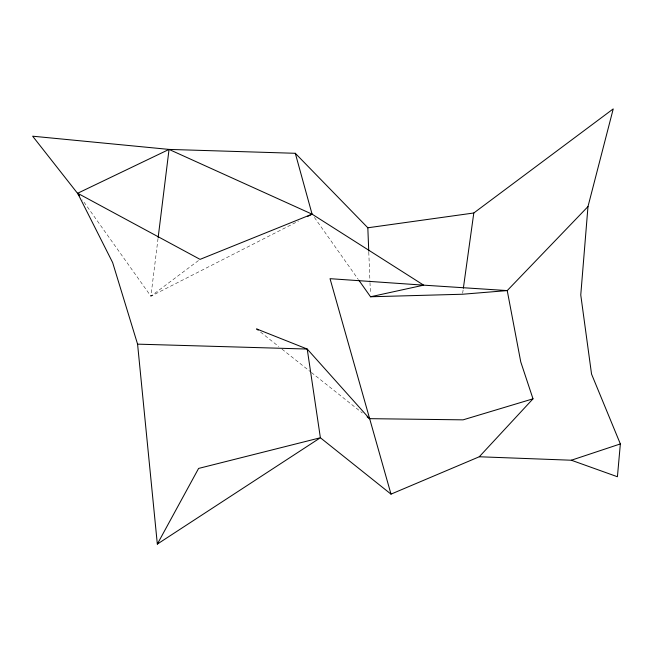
<?xml version="1.0" encoding="UTF-8"?>
<svg xmlns="http://www.w3.org/2000/svg" width="653" height="653" viewBox="0 0 653 653"><rect width="100%" height="100%" fill="white"/><g stroke="black" fill="none" stroke-linecap="round" stroke-linejoin="round"><path stroke-width="0.49" stroke-dasharray="3.27 2.45" d="M158.034 238.508L150.892 296.217L298.494 221.073M462.659 293.238L463.214 289.23M198.447 260.571L150.892 296.217L82.392 199.9M260.555 332.075L278.839 346.612M282.023 349.143L310.648 371.892M311.448 372.528L362.342 412.974M314.42 217.465L358.268 279.427M368.782 252.131L369.949 281.557M369.99 282.569L370.431 293.736"/><path stroke-width="0.98" d="M79.437 195.745L32.65 136.199L169.045 149.415L295.303 153.292L367.827 227.783L473.8 212.992L613.232 108.904L587.986 206.568L580.762 294.96L591.545 374.079L620.35 443.934L617.42 476.739L571.334 460.226L479.278 456.765L391 494.133L320.378 437.755L307.22 349.045L256.58 328.916L258.164 330.181M158.157 237.496L169.045 149.415L312.077 214.16L423.658 285.157L507.234 290.585L587.986 206.568M463.352 288.226L473.8 212.992M157.332 544.096L198.594 468.43L320.378 437.755L157.332 544.096L137.579 344.147L112.642 262.571L77.666 193.255L169.045 149.415M479.278 456.765L533.003 398.828L520.759 361.909L507.234 290.585L462.52 294.242L370.545 296.772L358.856 280.251M307.547 216.461L312.077 214.16L295.303 153.292M312.077 214.16L200.063 259.363L77.666 193.255M571.334 460.226L620.35 443.934M533.003 398.828L463.067 419.846L369.5 418.663L367.108 416.769M370.545 296.772L423.658 285.157L330.034 278.676L391 494.133M137.579 344.147L307.22 349.045L369.5 418.663M367.827 227.783L368.749 251.119"/></g></svg>
